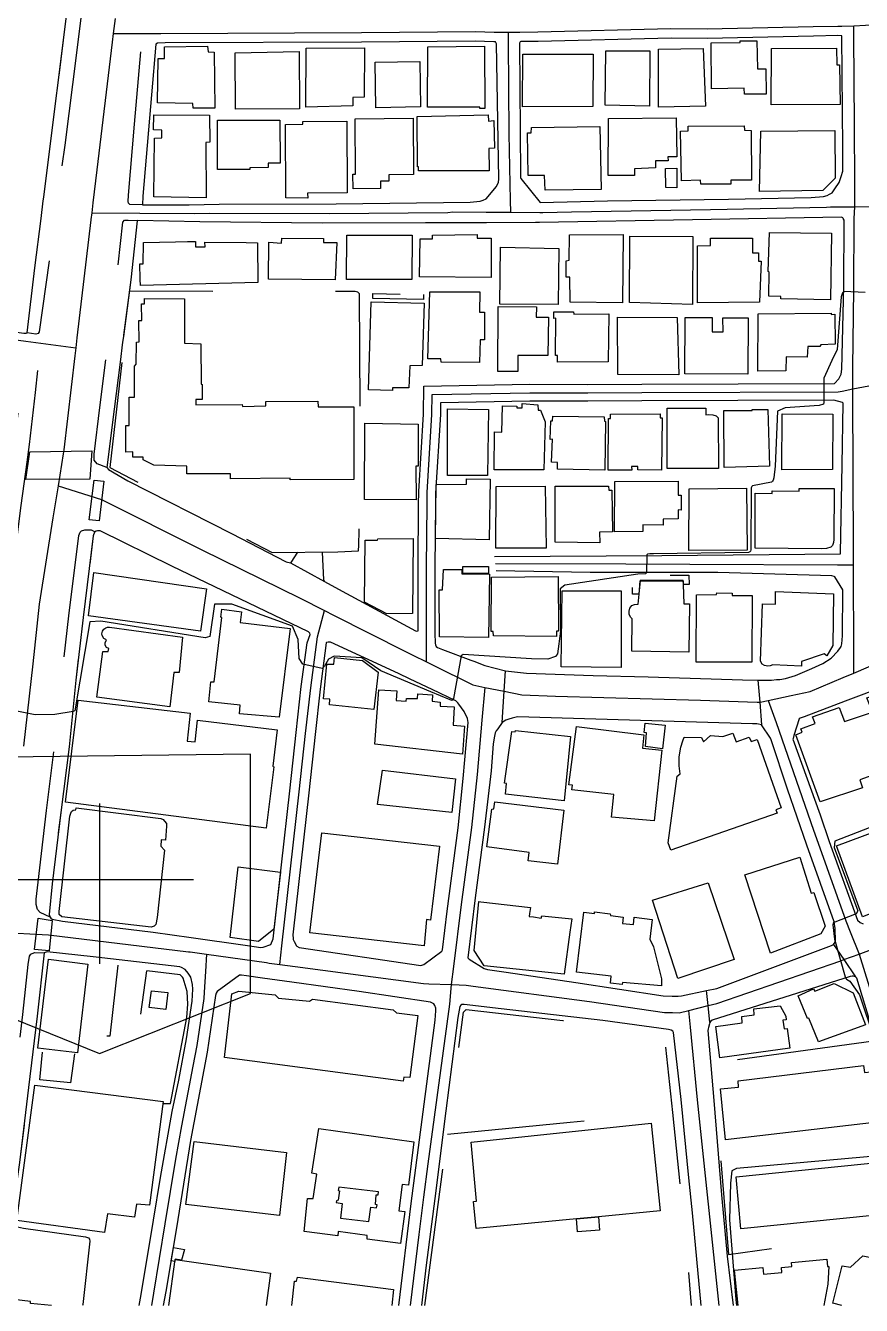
# Model space of a CAD drawing. Header units: millimetres. Extents: x 198785 to 203305, y 542885 to 545889.
# Drawn here: x 200370.9 to 200545.4, y 542885.3 to 543152.6 of the extents above; entities that cross this region are included whole.
import ezdxf

# ---------------------------------------------------------------- set-up
doc = ezdxf.new("R2010")
doc.units = ezdxf.units.MM
for name, pattern in [('FENCE_25K', [54.3, 28.7, -9.2, -16.4]), ('HIDDEN_BULD_25K', [28.8, 18.4, -10.4]), ('HIDDEN_IN_25K', [56.5, 36.5, -20])]:
    doc.linetypes.add(name, pattern=pattern)
for name, color, linetype in [('A0013114', 253, 'Continuous'), ('A0013117', 253, 'Continuous'), ('A0013118', 253, 'Continuous'), ('A0023214', 253, 'Continuous'), ('A0023217', 253, 'Continuous'), ('A0033324', 253, 'Continuous'), ('A0043325', 253, 'Continuous'), ('A0053326', 253, 'Continuous'), ('B0014111', 253, 'Continuous'), ('B0014112', 253, 'Continuous'), ('B0014113', 253, 'Continuous'), ('B0014115', 253, 'Continuous'), ('B0014116', 253, 'Continuous'), ('B0014118', 253, 'Continuous'), ('B0014611', 253, 'Continuous'), ('B0024120', 253, 'Continuous'), ('F0017111', 253, 'Continuous'), ('F0047224', 253, 'Continuous')]:
    doc.layers.add(name, color=color, linetype=linetype)

# ---------------------------------------------------------------- blocks, each defined once
blk = doc.blocks.new('B0014611')
at = {"layer": 'B0014611'}
blk.add_lwpolyline([(-30.95, -23.84), (0, -36.34), (31.55, -23.84), (31.55, 26.16), (-30.95, 25.41)], close=True, dxfattribs=at)
for points in [[(0, 15.91), (0, -17.6)], [(-20.65, 0), (19.64, 0)]]:
    blk.add_lwpolyline(points, dxfattribs=at)

msp = doc.modelspace()

# ---------------------------------------------------------------- linework, layer by layer
at = {"layer": 'A0013114'}
for points in [[(200370.98, 543088.35), (200371.23, 543088.43), (200372.8, 543102.03), (200374.09, 543112.29), (200374.55, 543116.01), (200374.65, 543116.8), (200376.09, 543128.02), (200378.8, 543149.56), (200379.5, 543155.18), (200384.39, 543187.93), (200385.24, 543193.85), (200386.84, 543204.98), (200386.81, 543205.31), (200386.71, 543205.54), (200386.11, 543205.5)], [(200398.07, 543148.74), (200395.36, 543116.96), (200395.28, 543115.2), (200395.31, 543115.2)], [(200394.2, 543111.82), (200392.88, 543099.54), (200391.3, 543087.7), (200391.14, 543086.51), (200390.61, 543082.31), (200389.35, 543072.47), (200387.87, 543060.33)], [(200385.59, 543047.04), (200385.28, 543046.84), (200385, 543046.01), (200382.89, 543028.98), (200381.36, 543015.92), (200379.94, 543002), (200378.2, 542988.28), (200376.45, 542973.35), (200375.76, 542966.95), (200375.92, 542966.55), (200376.03, 542966.42), (200376.16, 542966.16)], [(200375.16, 542959.09), (200374.72, 542958.93), (200373.26, 542945.74), (200371.5, 542930.83), (200369.62, 542915.16), (200368.49, 542907.31), (200367.77, 542902.32), (200366.43, 542890.68), (200365.58, 542885.31)]]:
    msp.add_lwpolyline(points, dxfattribs=at)
at = {"layer": 'A0013117'}
for points in [[(200540.5, 543150.52), (200535.38, 543150.4), (200513.23, 543149.93), (200505.66, 543149.98), (200477.89, 543149.3), (200474.3, 543149.27), (200474.17, 543149.22), (200474.02, 543148.93), (200474.24, 543121.35), (200474.25, 543120.82), (200474.27, 543120.68), (200478.31, 543115.66), (200492.39, 543116.02), (200517.69, 543116.35), (200534.95, 543116.71), (200537.51, 543116.95), (200538.28, 543117.13), (200538.77, 543117.37), (200539.27, 543117.69), (200539.88, 543118.5), (200540.74, 543119.85), (200541.2, 543121.08), (200541.56, 543122.21), (200541.56, 543127.05), (200541.32, 543150.44), (200541.28, 543150.5), (200540.5, 543150.52)], [(200395.31, 543115.2), (200398.51, 543115.19), (200405.04, 543115.17), (200411.3, 543115.3), (200435.76, 543115.38), (200463.7, 543115.74), (200465.82, 543115.95), (200466.45, 543116.12), (200467.06, 543116.41), (200467.83, 543117.35), (200469.17, 543118.9), (200469.62, 543119.85), (200469.7, 543120.59), (200469.23, 543148.82), (200469.02, 543149.23), (200468.67, 543149.22), (200464.77, 543149.35), (200441.04, 543149.14), (200400.02, 543148.99), (200398.43, 543148.92), (200398.07, 543148.74)], [(200387.87, 543060.33), (200388.17, 543059.93), (200392.23, 543057.52), (200413.9, 543046.56), (200425.31, 543040.58), (200426.16, 543040.39), (200433.28, 543036.51), (200436.2, 543034.92), (200452.27, 543026.18), (200452.54, 543026.16), (200452.83, 543026.23), (200452.84, 543039.45), (200452.95, 543052.7), (200452.99, 543055.16), (200453, 543055.27), (200453.98, 543071.47), (200454.01, 543077.28), (200476.17, 543077.69), (200488.25, 543077.67), (200499.55, 543077.73), (200539.79, 543077.86), (200540.73, 543078.85), (200541.16, 543079.81), (200541.31, 543080.84), (200541.74, 543098.17), (200541.78, 543111.96), (200541.62, 543112.35), (200541.54, 543112.49), (200541.26, 543112.6), (200510.14, 543112.04), (200478.22, 543111.47), (200477.36, 543111.46), (200467.1, 543111.45), (200454.38, 543111.44), (200432.82, 543111.32), (200407.28, 543111.61), (200394.34, 543111.9), (200394.2, 543111.82)], [(200341.38, 543092.57), (200360.75, 543089.79), (200370.51, 543088.35), (200370.98, 543088.35)], [(200468.81, 543041.75), (200503.72, 543041.93), (200541.02, 543042.3), (200541.05, 543042.3), (200541.05, 543042.46), (200541.38, 543060.86), (200541.63, 543073.71), (200541.59, 543073.75), (200541.49, 543073.86), (200539.66, 543074.36), (200499.56, 543074.23), (200488.26, 543074.17), (200476.2, 543074.19), (200457.5, 543073.84), (200457.48, 543071.35), (200456.49, 543054.97), (200456.49, 543054.93), (200456.45, 543052.66), (200456.34, 543039.43), (200456.33, 543025.74), (200456.37, 543023.59), (200456.44, 543023.26), (200456.61, 543022.91), (200456.86, 543022.74), (200457.91, 543022.3), (200463.83, 543020.09), (200464.49, 543019.84), (200466.78, 543018.99), (200468.94, 543018.4), (200471.07, 543017.85), (200475.44, 543017.37), (200489.38, 543016.88), (200500.91, 543016.62), (200520.58, 543015.97), (200523.8, 543015.88), (200524.95, 543015.88), (200526.19, 543015.89), (200526.66, 543015.92), (200527.69, 543016.01), (200528.38, 543016.06), (200529.56, 543016.23), (200531.63, 543016.84), (200535.04, 543018.31), (200537.38, 543019.35), (200539.12, 543020.5), (200540.49, 543021.98), (200541.02, 543022.7), (200541.16, 543022.9), (200541.3, 543023.48), (200541.45, 543025.14), (200541.5, 543034.77), (200539.83, 543037.48), (200539.73, 543037.56), (200539.26, 543037.69), (200515.4, 543038.36), (200488.76, 543038.39), (200469.15, 543038.74)], [(200376.16, 542966.16), (200376.4, 542966), (200378.57, 542965.56), (200397.49, 542963.29), (200405.43, 542962.15), (200416.7, 542960.52), (200420, 542960.04), (200420.49, 542960.14), (200422.1, 542960.68), (200422.56, 542961.89), (200426.03, 542992.79), (200427.34, 543004.96), (200428.45, 543014.54), (200429.64, 543023.71), (200430.28, 543025.46), (200430.25, 543025.68), (200429.93, 543026), (200401.4, 543039.73), (200386.44, 543047.1), (200386.15, 543047.12), (200385.91, 543047.12), (200385.59, 543047.04)], [(200434.09, 543023.84), (200433.74, 543023.76), (200433.67, 543023.72), (200432.42, 543014.05), (200431.31, 543004.52), (200430, 542992.35), (200426.75, 542963.31), (200426.68, 542962.69), (200426.74, 542961.97), (200426.77, 542961.72), (200426.94, 542961.31), (200427.46, 542960.44), (200427.5, 542960.36), (200427.99, 542960.07), (200453.44, 542956.33), (200454.04, 542956.52), (200457.79, 542959.28), (200457.9, 542959.58), (200458.91, 542967.64), (200461.23, 542985.02), (200462.23, 542995.38), (200463.26, 543007.08), (200463.16, 543007.9), (200462.47, 543009.32), (200461.37, 543010.91), (200461.16, 543011.14), (200460.7, 543011.59), (200455.75, 543013.94), (200451.17, 543016.11), (200448.72, 543017.27), (200434.51, 543023.83), (200434.09, 543023.84)], [(200550.7, 543014.79), (200542.01, 543011.51), (200533.43, 543008.26), (200532.62, 543007.98), (200532.42, 543007.82), (200531.3, 543004.35), (200531.14, 543003.72), (200531.06, 543003.54), (200536.81, 542987.74), (200538.71, 542982.21), (200544.6, 542965.77), (200545.16, 542965.26), (200545.77, 542965.03)], [(200473.61, 543008.23), (200472.46, 543007.98), (200471.78, 543007.76), (200471.15, 543007.54), (200470.39, 543007.05), (200469.49, 543005.74), (200469.11, 543005.28), (200468.94, 543004.87), (200468.78, 543004.19), (200468.54, 543002.58), (200468.08, 542996.99), (200466.69, 542985.17), (200464.77, 542970.43), (200463.23, 542957.93), (200463.47, 542957.61), (200466.66, 542955.7), (200467.32, 542955.46), (200471.24, 542954.93), (200485.79, 542952.77), (200504.04, 542949.95), (200505.89, 542949.89), (200506.81, 542949.89), (200507.14, 542949.9), (200507.83, 542949.97), (200513.05, 542951.07), (200515.21, 542951.53), (200539.17, 542960.51), (200539.58, 542960.7), (200539.75, 542960.89), (200540.02, 542961.35), (200539.94, 542964), (200539.72, 542965.42), (200534.03, 542981.45), (200529.96, 542993.16), (200526.6, 543003.44), (200526.43, 543003.8), (200524.58, 543006.59), (200523.9, 543006.71), (200523.54, 543006.77), (200522.66, 543006.77), (200473.61, 543008.23)], [(200394.6, 542885.31), (200394.98, 542887.55), (200397.55, 542903.13), (200399.04, 542912), (200401.5, 542925.81), (200402.84, 542932.33), (200404.46, 542941.01), (200405.66, 542948.84), (200405.82, 542951.38), (200405.73, 542952.33), (200405.36, 542953.86), (200404.84, 542954.71), (200404.16, 542955.49), (200403.44, 542955.87), (200403.06, 542955.99), (200385.01, 542958.12), (200375.41, 542959.14), (200375.16, 542959.09)], [(200415.67, 542954.27), (200415.53, 542954.26), (200410.85, 542950.9), (200410.7, 542950.49), (200410.52, 542950.03), (200408.76, 542938.17), (200405.34, 542919.75), (200402.35, 542901.53), (200400.15, 542888.19), (200399.61, 542885.31)], [(200448.82, 542885.31), (200451.41, 542906.58), (200456.37, 542944.88), (200456.55, 542946.82), (200456.53, 542947.13), (200456.52, 542947.42), (200456.33, 542947.95), (200456.11, 542948.3), (200455.44, 542948.63), (200440.55, 542950.88), (200426.5, 542952.82), (200420.35, 542953.67), (200416.97, 542954.13), (200415.97, 542954.27), (200415.67, 542954.27)], [(200543.48, 542954.08), (200543.07, 542954.01), (200514.23, 542944.88), (200513.98, 542944.7), (200513.79, 542944.36), (200513.69, 542944.14), (200513.47, 542943.37), (200513.39, 542943.09), (200513.36, 542942.69), (200514.59, 542928.1), (200516.17, 542908.39), (200517.4, 542895.62), (200518.62, 542885.31)], [(200557.04, 542885.31), (200561.99, 542895.83), (200562.9, 542898.03), (200563.14, 542899.31), (200563.17, 542899.84), (200563.16, 542900.32), (200563.11, 542900.52), (200563.01, 542901.09), (200562.45, 542902.26), (200556, 542918.51), (200548.26, 542941.02), (200544.42, 542953.63), (200544.16, 542953.92), (200543.79, 542954.06), (200543.48, 542954.08)], [(200462.44, 542948.15), (200461.95, 542948.12), (200461.73, 542948.02), (200461.54, 542947.75), (200461.12, 542945.43), (200458.62, 542925.96), (200458.3, 542923.22), (200456.56, 542909.23), (200454.53, 542893.68), (200453.54, 542885.31)], [(200511.92, 542885.31), (200510.13, 542904.61), (200509.36, 542911.98), (200507.78, 542928.32), (200506.2, 542942.28), (200506.01, 542942.6), (200505.68, 542942.82), (200505.16, 542942.95), (200491.44, 542944.82), (200470.19, 542947.24), (200462.44, 542948.15)]]:
    msp.add_lwpolyline(points, dxfattribs=at)
at = {"layer": 'A0013118'}
for points in [[(200427.64, 543042.6), (200426.29, 543040.46), (200426.16, 543040.39)], [(200433.28, 543036.51), (200433.12, 543036.82), (200432.9, 543042.66)]]:
    msp.add_lwpolyline(points, dxfattribs=at)
at = {"layer": 'A0023214'}
msp.add_lwpolyline([(200389.56, 543154.11), (200389.18, 543150.95), (200388.96, 543149.13), (200385.72, 543122.49), (200384.91, 543115.6), (200384.67, 543113.51), (200384.5, 543112.11), (200384.49, 543112.05), (200381.59, 543087.38), (200381.35, 543085.31), (200381.15, 543083.66), (200378.84, 543064.02), (200378.71, 543063.17), (200377.65, 543056.48), (200376.59, 543049.81), (200373.74, 543031.79), (200372.36, 543019.32), (200370.41, 543002.09)], dxfattribs=at)
at = {"layer": 'A0023217'}
for points in [[(200543.81, 543152.59), (200546.25, 543152.68), (200548.71, 543152.77), (200553.62, 543152.76), (200574.74, 543152.78), (200596.46, 543153.12), (200629.38, 543153.38), (200653.19, 543153.73), (200664.32, 543153.85), (200669.56, 543153.91)], [(200389.18, 543150.95), (200399.12, 543150.99), (200441.02, 543151.14), (200464.79, 543151.35), (200468.69, 543151.22), (200468.87, 543151.23), (200471.61, 543151.25)], [(200471.61, 543151.25), (200474.07, 543151.27), (200477.85, 543151.3), (200505.64, 543151.98), (200513.22, 543151.93), (200535.34, 543152.4), (200540.5, 543152.52), (200541.29, 543152.5), (200541.31, 543152.5), (200543.81, 543152.59)], [(200471.61, 543151.25), (200471.63, 543149.22), (200471.78, 543129.98), (200472.07, 543116.08), (200472.13, 543113.62)], [(200544.05, 543114.78), (200544.02, 543119.62), (200543.94, 543131.87), (200543.82, 543150.5), (200543.81, 543152.59)], [(200384.67, 543113.51), (200394.74, 543113.45), (200406.16, 543113.39), (200409.29, 543113.45), (200434.29, 543113.35), (200459.04, 543113.59), (200460.1, 543113.69), (200467.08, 543113.65), (200472.13, 543113.62)], [(200472.13, 543113.62), (200478.27, 543113.59), (200478.89, 543113.59), (200484.88, 543113.74), (200513.92, 543114.19), (200538.11, 543114.66), (200538.98, 543114.74), (200541.25, 543114.76), (200543.92, 543114.78), (200544.05, 543114.78)], [(200543.64, 543076.71), (200543.63, 543079.56), (200543.62, 543081.18), (200543.82, 543097.53), (200543.91, 543112.33), (200544.05, 543114.78)], [(200544.05, 543114.78), (200548.43, 543114.81), (200602.4, 543115.23), (200621.51, 543115.5), (200643.17, 543115.56), (200658.57, 543115.66), (200664.51, 543115.7)], [(200340.93, 543090.7), (200365.18, 543087.48), (200370.91, 543086.71), (200381.35, 543085.31)], [(200454.57, 543019.71), (200454.57, 543024.45), (200454.59, 543039.44), (200454.7, 543052.68), (200454.74, 543055.04), (200454.75, 543055.12), (200455.73, 543071.41), (200455.75, 543075.56), (200476.19, 543075.94), (200488.26, 543075.92), (200499.55, 543075.98), (200540.53, 543076.12), (200541.41, 543076.29), (200543.64, 543076.71)], [(200543.64, 543076.71), (200546.97, 543077.35), (200547.97, 543077.53), (200564.69, 543077.12), (200578.12, 543077.13), (200613.02, 543077.33), (200635.69, 543077.5), (200647.85, 543077.77), (200649.12, 543077.59), (200655.08, 543076.76)], [(200543.76, 543039.97), (200543.75, 543042.14), (200543.71, 543060.31), (200543.65, 543074.46), (200543.64, 543076.71)], [(200377.65, 543056.48), (200386.72, 543053.62), (200407.65, 543043.14), (200428.2, 543033.03), (200433.31, 543030.44)], [(200468.98, 543040.25), (200496.24, 543040.16), (200509.56, 543040.14), (200540.45, 543039.99), (200543.76, 543039.97)], [(200543.81, 543017.38), (200543.8, 543023.33), (200543.76, 543037.42), (200543.76, 543039.97)], [(200543.81, 543017.38), (200549.44, 543019.78), (200549.92, 543019.94), (200558.84, 543022.92), (200581.49, 543031.42), (200583.26, 543032.13), (200586.76, 543033.52)], [(200423.97, 542956.53), (200424.41, 542960.44), (200428.02, 542992.57), (200429.32, 543004.74), (200430.43, 543014.3), (200431.81, 543024.93), (200433.31, 543030.44)], [(200433.31, 543030.44), (200435.17, 543029.5), (200450.19, 543021.88), (200451.72, 543021.12), (200454.57, 543019.71)], [(200454.57, 543019.71), (200456.23, 543018.89), (200463.96, 543015.06), (200464.27, 543014.9), (200466.76, 543014.39)], [(200525.97, 543011.68), (200530.77, 543012.68), (200534.71, 543013.5), (200541.57, 543016.43), (200543.81, 543017.38)], [(200466.76, 543014.39), (200466.15, 543007.55), (200465.15, 542996.18), (200463.96, 542985.09), (200461.84, 542969.03), (200460.24, 542956.12), (200459.76, 542952.31)], [(200466.76, 543014.39), (200470.8, 543013.57), (200474.53, 543012.8), (200481.5, 543012.55), (200511.78, 543011.7), (200521.62, 543011.37), (200523.67, 543011.32), (200524.18, 543011.32), (200524.24, 543011.32), (200525.97, 543011.68)], [(200525.97, 543011.68), (200527.58, 543007.07), (200535.42, 542984.59), (200536.37, 542981.83), (200542.16, 542965.6), (200543.08, 542963.31), (200544.93, 542958.7)], [(200296.73, 542992.11), (200295.75, 542988.78), (200292.78, 542977.23), (200291.56, 542971.79), (200291.8, 542971.59), (200292.01, 542971.56), (200297.13, 542970.75), (200299.4, 542970.36), (200306.86, 542969.21), (200318.24, 542967.84), (200325.23, 542967.07), (200346.78, 542964.67), (200354.76, 542963.9), (200365.21, 542963.29), (200375.67, 542962.69), (200404.86, 542959.16), (200405.22, 542959.12), (200408.62, 542958.64)], [(200544.93, 542958.7), (200548.8, 542960.14), (200573.08, 542969.17), (200598.71, 542978.41), (200600.56, 542979.06), (200605.15, 542980.69)], [(200408.62, 542958.64), (200408.42, 542955.03), (200408.17, 542950.71), (200408.09, 542949.43), (200406.61, 542939.59), (200405.8, 542935.25), (200403.42, 542922.78), (200402.19, 542915.87), (200399.95, 542902.33), (200397.57, 542887.87), (200397.14, 542885.31)], [(200408.62, 542958.64), (200416.15, 542957.6), (200421.16, 542956.9), (200421.74, 542956.82), (200423.97, 542956.53)], [(200509.35, 542946.92), (200513.4, 542947.93), (200515.23, 542948.38), (200541.08, 542957.28), (200541.73, 542957.52), (200544.93, 542958.7)], [(200544.93, 542958.7), (200546.12, 542954.84), (200549.27, 542944.71), (200560.16, 542914.73), (200564.71, 542903.82), (200566.78, 542898.74), (200567.28, 542897.5)], [(200423.97, 542956.53), (200427.17, 542956.1), (200453.99, 542952.55), (200455.05, 542952.5), (200459.76, 542952.31)], [(200459.76, 542952.31), (200459.37, 542948.2), (200454.86, 542914.9), (200453.99, 542907.9), (200452.97, 542900.13), (200451.18, 542885.31)], [(200459.76, 542952.31), (200459.92, 542952.3), (200462.87, 542952.18), (200464.35, 542951.98), (200488.62, 542948.79), (200504.29, 542946.49), (200505.95, 542946.46), (200507.38, 542946.43), (200509.35, 542946.92)], [(200515.68, 542885.31), (200511.18, 542928.21), (200509.69, 542943.43), (200509.35, 542946.92)]]:
    msp.add_lwpolyline(points, dxfattribs=at)
at = {"layer": 'A0033324', "linetype": 'HIDDEN_IN_25K', "flags": 128}
for points in [[(200373.52, 543088.28), (200372.99, 543088.18), (200371.23, 543088.43), (200372.8, 543102.03), (200374.09, 543112.29), (200374.55, 543116.01), (200374.65, 543116.8), (200376.09, 543128.02), (200378.8, 543149.56), (200379.5, 543155.18), (200384.39, 543187.93), (200385.24, 543193.85), (200386.84, 543204.98), (200386.81, 543205.31), (200386.72, 543205.53), (200389.71, 543204.97), (200389.82, 543204.63), (200387.36, 543187.5), (200382.47, 543154.77), (200381.48, 543146.89), (200379.06, 543127.64), (200373.73, 543088.63), (200373.52, 543088.28)], [(200395.36, 543116.96), (200395.28, 543115.2), (200392.64, 543115.26), (200392.37, 543115.49), (200392.31, 543115.88), (200392.36, 543117.16), (200393.63, 543132.05), (200395.01, 543148.24), (200395.18, 543148.61), (200395.44, 543148.82), (200396.69, 543148.78), (200398.07, 543148.74), (200395.36, 543116.96)], [(200389.35, 543072.47), (200387.87, 543060.33), (200385.81, 543061.11), (200385.22, 543061.82), (200385.18, 543063.08), (200386.37, 543072.84), (200388.06, 543086.04), (200388.32, 543088.09), (200389.9, 543099.9), (200391.16, 543111.58), (200391.56, 543111.95), (200392.02, 543111.99), (200392.27, 543111.98), (200394.34, 543111.9), (200394.2, 543111.82), (200392.88, 543099.54), (200391.3, 543087.7), (200391.14, 543086.51), (200390.61, 543082.31), (200389.35, 543072.47)], [(200366.94, 543038.09), (200364.96, 543037.51), (200365.9, 543045.01), (200366.92, 543052.8), (200368.63, 543065.52), (200368.72, 543066.28), (200369.88, 543076.31), (200370.8, 543084.74), (200372.91, 543084.65), (200373.52, 543084.63), (200373.69, 543084.42), (200373.75, 543084.1), (200372.86, 543075.97), (200371.61, 543065.15), (200371.1, 543061.4), (200369.89, 543052.41), (200368.87, 543044.63), (200368.2, 543039.25), (200367.74, 543038.55), (200366.94, 543038.09)], [(200375.92, 542966.55), (200376.03, 542966.42), (200373.9, 542967.38), (200373.36, 542968.01), (200373.05, 542969.02), (200373.08, 542970.13), (200373.47, 542973.68), (200375.22, 542988.64), (200376.96, 543002.34), (200377.49, 543007.59), (200378.38, 543016.24), (200379.91, 543029.34), (200381.99, 543046.12), (200382.26, 543046.81), (200382.54, 543047.12), (200383.26, 543047.32), (200384.06, 543047.29), (200384.58, 543047.27), (200385.37, 543046.9), (200385.28, 543046.84), (200385, 543046.01), (200382.89, 543028.98), (200381.36, 543015.92), (200379.94, 543002), (200378.2, 542988.28), (200376.45, 542973.35), (200375.76, 542966.95), (200375.92, 542966.55)], [(200362.55, 542885.31), (200363.46, 542891.09), (200364.25, 542898), (200364.79, 542902.71), (200366.65, 542915.55), (200368.52, 542931.18), (200370.28, 542946.08), (200371.44, 542956.52), (200371.66, 542958.28), (200371.99, 542958.69), (200372.73, 542958.99), (200374.72, 542958.93), (200373.26, 542945.74), (200371.5, 542930.83), (200369.62, 542915.16), (200368.49, 542907.31), (200367.77, 542902.32), (200366.43, 542890.68), (200365.58, 542885.31)]]:
    msp.add_lwpolyline(points, dxfattribs=at)
at = {"layer": 'A0043325'}
for points in [[(200384.26, 543057.9), (200370.9, 543057.81), (200371.78, 543063.62), (200384.73, 543063.8), (200384.26, 543057.9)], [(200387.22, 543057.43), (200386.27, 543049.17), (200384.14, 543049.37), (200385.17, 543057.7), (200387.22, 543057.43)], [(200376.45, 542965.68), (200375.77, 542959.38), (200372.74, 542959.65), (200373.53, 542966.21), (200376.45, 542965.68)]]:
    msp.add_lwpolyline(points, dxfattribs=at)
at = {"layer": 'A0053326'}
for points in [[(200524.18, 543011.32), (200524.58, 543006.59), (200523.9, 543006.71), (200523.54, 543006.77), (200522.66, 543006.77), (200473.61, 543008.23), (200472.46, 543007.98), (200471.78, 543007.76), (200471.15, 543007.54), (200470.39, 543007.05), (200470.8, 543013.57), (200471.07, 543017.85), (200475.44, 543017.37), (200489.38, 543016.88), (200500.91, 543016.62), (200520.58, 543015.97), (200523.8, 543015.88), (200524.18, 543011.32)], [(200541.73, 542957.52), (200544.16, 542953.92), (200543.79, 542954.06), (200543.48, 542954.08), (200543.07, 542954.01), (200514.23, 542944.88), (200513.98, 542944.7), (200513.79, 542944.36), (200513.4, 542947.93), (200513.05, 542951.07), (200515.21, 542951.53), (200539.17, 542960.51), (200539.58, 542960.7), (200541.73, 542957.52)]]:
    msp.add_lwpolyline(points, dxfattribs=at)
at = {"layer": 'B0014111'}
for points in [[(200410.27, 543147.07), (200410.36, 543135.36), (200405.86, 543135.35), (200405.83, 543136.36), (200398.4, 543136.49), (200398.56, 543145.74), (200399.86, 543145.77), (200399.9, 543148.2), (200408.89, 543148.32), (200408.97, 543147.13), (200410.27, 543147.07)], [(200408.48, 543128.22), (200408.56, 543116.66), (200397.65, 543116.86), (200397.79, 543129.12), (200399.29, 543129.14), (200399.35, 543130.8), (200397.55, 543130.87), (200397.63, 543133.94), (200409.28, 543133.93), (200409.32, 543128.23), (200408.48, 543128.22)], [(200451.82, 543045.46), (200451.66, 543029.82), (200446.31, 543029.76), (200441.64, 543032.2), (200441.78, 543045.14), (200444.38, 543045.12), (200444.42, 543045.43), (200451.82, 543045.46)], [(200408.66, 543034.99), (200407.42, 543026.12), (200383.98, 543029.31), (200385.12, 543038.38), (200408.66, 543034.99)], [(200426.1, 543026.72), (200423.8, 543008.19), (200415.53, 543008.85), (200415.67, 543010.66), (200409.12, 543011.35), (200409.57, 543015.55), (200410.28, 543015.55), (200411.88, 543028.98), (200411.64, 543029.05), (200411.83, 543030.72), (200415.98, 543030.2), (200415.71, 543027.94), (200426.1, 543026.72)], [(200403.62, 543024.85), (200402.92, 543017.52), (200401.83, 543017.51), (200401.02, 543010.32), (200385.77, 543012.32), (200386.97, 543021.9), (200388.13, 543021.88), (200388.24, 543022.51), (200387.74, 543022.74), (200387.52, 543023.18), (200387.51, 543023.69), (200387.67, 543024.16), (200387.76, 543024.33), (200387.18, 543024.59), (200386.86, 543025.19), (200386.8, 543025.57), (200386.94, 543026.13), (200387.23, 543026.58), (200387.6, 543026.84), (200387.95, 543026.97), (200388.41, 543026.97), (200403.62, 543024.85)], [(200404.6, 543003.15), (200406.28, 543003.04), (200406.79, 543007.55), (200423.39, 543005.5), (200422.49, 542997.95), (200422.73, 542997.79), (200421.08, 542984.96), (200379.22, 542990.4), (200381.88, 543011.72), (200405.24, 543009.01), (200404.6, 543003.15)], [(200503.74, 543001.29), (200502.15, 542986.54), (200493.23, 542987.29), (200493.69, 542992.01), (200484.94, 542992.99), (200485.06, 542993.93), (200484.29, 542994.01), (200485.91, 543006.23), (200499.95, 543004.5), (200499.7, 543001.7), (200503.74, 543001.29)], [(200473.2, 543005.4), (200484.66, 543004.1), (200483.33, 542990.71), (200471.07, 542992.06), (200471.31, 542994.34), (200470.87, 542994.4), (200472.4, 543005.14), (200473.14, 543005.13), (200473.2, 543005.4)], [(200400.28, 542985.43), (200400.07, 542982.48), (200399.21, 542982.53), (200399.08, 542981.2), (200399.9, 542980.39), (200398.33, 542966.31), (200398.09, 542964.87), (200397.73, 542964.52), (200397.08, 542964.33), (200378.45, 542966.47), (200377.9, 542966.95), (200377.85, 542967.6), (200380.14, 542987.47), (200380.32, 542988.09), (200380.49, 542988.43), (200380.83, 542988.73), (200381.35, 542988.83), (200381.4, 542989.2), (200399.13, 542987), (200399.61, 542986.77), (200399.91, 542986.42), (200400.29, 542985.95), (200400.28, 542985.43)], [(200422.68, 542963.86), (200419.54, 542961.3), (200413.57, 542962.14), (200415.25, 542976.93), (200424.11, 542975.78), (200422.68, 542963.86)], [(200383.84, 542956.6), (200381.74, 542938.03), (200373.43, 542939), (200375.65, 542957.65), (200383.84, 542956.6)], [(200399.62, 542927.86), (200396.77, 542906.24), (200394, 542906.46), (200393.61, 542903.74), (200387.96, 542904.42), (200387.37, 542900.55), (200369.05, 542903.04), (200372.79, 542931.32), (200399.62, 542927.86)], [(200376.27, 542885.31), (200371.93, 542885.71), (200371.9, 542886.1), (200367.88, 542886.59), (200367.16, 542886.73), (200366.81, 542886.93), (200366.67, 542887.37), (200368.23, 542900.68), (200368.46, 542901.31), (200368.72, 542901.53), (200369.21, 542901.72), (200370.45, 542901.44), (200383.4, 542899.6), (200384.01, 542899.45), (200384.23, 542899.11), (200384.3, 542898.75), (200382.8, 542885.52), (200382.74, 542885.31)]]:
    msp.add_lwpolyline(points, dxfattribs=at)
at = {"layer": 'B0014112'}
for points in [[(200525.48, 543143.56), (200525.51, 543138.28), (200520.99, 543138.26), (200520.95, 543139.57), (200514.13, 543139.42), (200514.06, 543149.02), (200520.11, 543149.08), (200520.12, 543149.41), (200523.6, 543149.45), (200523.73, 543143.57), (200525.48, 543143.56)], [(200501.26, 543147.32), (200501.13, 543135.78), (200491.92, 543135.98), (200492.02, 543147.33), (200501.26, 543147.32)], [(200423.95, 543132.86), (200424.03, 543123.9), (200421.5, 543123.9), (200421.51, 543122.97), (200417.72, 543122.91), (200417.71, 543122.56), (200410.96, 543122.57), (200410.92, 543132.85), (200423.95, 543132.86)], [(200446.73, 543121.44), (200446.73, 543120.15), (200444.99, 543120.14), (200444.98, 543118.58), (200439.28, 543118.5), (200439.19, 543121.6), (200439.77, 543121.61), (200439.67, 543133.12), (200451.83, 543133.31), (200451.91, 543121.51), (200446.73, 543121.44)], [(200467.49, 543133.99), (200467.51, 543132.68), (200468.66, 543132.76), (200468.76, 543127.01), (200467.63, 543126.97), (200467.71, 543122.29), (200452.91, 543122.29), (200452.92, 543123.08), (200452.69, 543123.08), (200452.65, 543133.61), (200467.49, 543133.99)], [(200505.02, 543125.19), (200505.05, 543124.36), (200502.4, 543124.36), (200502.42, 543122.87), (200498.03, 543122.69), (200498.04, 543121.29), (200492.56, 543121.3), (200492.59, 543133.23), (200506.71, 543133.37), (200506.84, 543125.2), (200505.02, 543125.19)], [(200435.85, 543107.32), (200435.55, 543099.48), (200421.59, 543099.68), (200421.7, 543107.37), (200424.31, 543107.19), (200424.39, 543108.22), (200433.06, 543108.11), (200433.1, 543107.31), (200435.85, 543107.32)], [(200524.11, 543094.83), (200511.18, 543094.74), (200511.19, 543106.6), (200513.87, 543106.66), (200513.87, 543108.24), (200522.65, 543108.23), (200522.7, 543105.16), (200523.9, 543105.13), (200523.92, 543103.39), (200524.45, 543103.39), (200524.11, 543094.83)], [(200480.04, 543091.73), (200479.92, 543083.7), (200473.66, 543083.7), (200473.63, 543080.33), (200469.47, 543080.34), (200469.58, 543093.96), (200477.59, 543093.9), (200477.48, 543091.74), (200480.04, 543091.73)], [(200485.31, 543092.81), (200485.33, 543092.36), (200492.66, 543092.41), (200492.56, 543082.38), (200481.96, 543082.34), (200481.97, 543083.74), (200481.54, 543083.74), (200481.58, 543091.51), (200481.19, 543091.46), (200481.21, 543092.82), (200485.31, 543092.81)], [(200539.08, 543092.58), (200539.07, 543092.3), (200539.88, 543092.32), (200539.9, 543086.07), (200536.94, 543085.9), (200536.74, 543085.57), (200534.19, 543085.56), (200534.09, 543083.36), (200529.7, 543083.43), (200529.63, 543080.49), (200523.8, 543080.46), (200523.87, 543092.42), (200539.08, 543092.58)], [(200525.89, 543072.43), (200526.24, 543060.57), (200516.75, 543060.31), (200516.69, 543072.21), (200522.57, 543072.22), (200522.57, 543072.44), (200525.89, 543072.43)], [(200467.89, 543057.91), (200467.69, 543045.18), (200456.46, 543045.47), (200456.62, 543056.74), (200462.91, 543056.8), (200462.94, 543057.93), (200467.89, 543057.91)], [(200507.75, 543054.53), (200507.76, 543051.43), (200507.16, 543051.45), (200507.17, 543049.59), (200504, 543049.52), (200504.01, 543048.3), (200499.77, 543048.31), (200499.78, 543046.94), (200493.84, 543046.9), (200493.93, 543057.42), (200507.12, 543057.47), (200507.16, 543054.53), (200507.75, 543054.53)], [(200493.32, 543055.57), (200493.42, 543046.85), (200490.75, 543046.83), (200490.76, 543044.58), (200481.45, 543044.69), (200481.48, 543056.38), (200492.62, 543056.44), (200492.64, 543055.57), (200493.32, 543055.57)], [(200467.72, 543038.01), (200467.54, 543024.8), (200457.28, 543024.92), (200457.25, 543034.79), (200457.91, 543034.79), (200458.13, 543039.02), (200462, 543039.03), (200461.99, 543038.08), (200467.72, 543038.01)], [(200482.08, 543037.54), (200482.14, 543026.12), (200481.75, 543026.14), (200481.76, 543025), (200468.58, 543025.14), (200468.54, 543026.03), (200468.1, 543026.05), (200468.16, 543037.41), (200482.08, 543037.54)], [(200509.49, 543031.82), (200509.4, 543021.72), (200497.48, 543021.92), (200497.56, 543028.68), (200497.17, 543029.04), (200496.93, 543029.67), (200496.92, 543030.33), (200497.08, 543030.95), (200497.47, 543031.46), (200498.05, 543031.7), (200498.69, 543031.78), (200498.78, 543031.78), (200498.97, 543033.89), (200499.23, 543036.65), (200508.2, 543036.66), (200508.21, 543035.91), (200508.3, 543031.82), (200509.49, 543031.82)], [(200483.3, 542988.71), (200481.97, 542977.43), (200475.84, 542978.16), (200476.01, 542979.92), (200467.16, 542981.05), (200468.26, 542988.97), (200468.64, 542988.99), (200468.85, 542990.45), (200483.3, 542988.71)], [(200518.84, 542957.52), (200507.1, 542953.61), (200501.79, 542969.93), (200513.41, 542973.58), (200518.84, 542957.52)]]:
    msp.add_lwpolyline(points, dxfattribs=at)
at = {"layer": 'B0014113'}
for points in [[(200439.19, 543135.82), (200429.37, 543135.55), (200429.43, 543147.9), (200441.64, 543147.94), (200441.58, 543137.64), (200439.21, 543137.56), (200439.19, 543135.82)], [(200466.69, 543148.3), (200466.8, 543135.31), (200465.7, 543135.31), (200465.7, 543135.57), (200454.8, 543135.6), (200454.88, 543148.17), (200466.69, 543148.3)], [(200540.23, 543147.87), (200540.31, 543144.39), (200540.83, 543144.42), (200540.98, 543136.14), (200526.54, 543136.08), (200526.64, 543147.8), (200540.23, 543147.87)], [(200427.97, 543147.17), (200428.04, 543135.22), (200414.73, 543135.16), (200414.61, 543146.95), (200427.97, 543147.17)], [(200489.36, 543146.64), (200489.34, 543135.72), (200474.67, 543135.65), (200474.73, 543146.66), (200489.36, 543146.64)], [(200512.85, 543135.78), (200503.05, 543135.59), (200503.05, 543147.68), (200512.39, 543147.8), (200512.85, 543135.78)], [(200453.36, 543135.62), (200444.03, 543135.41), (200443.84, 543144.98), (200453.21, 543145.13), (200453.36, 543135.62)], [(200429.77, 543117.59), (200429.79, 543116.6), (200425.22, 543116.67), (200425.14, 543131.93), (200428.75, 543132), (200428.75, 543132.56), (200437.94, 543132.62), (200437.99, 543117.66), (200437.99, 543117.65), (200429.77, 543117.59)], [(200490.79, 543131.53), (200491.09, 543118.39), (200479.36, 543118.22), (200479.25, 543121.3), (200475.83, 543121.32), (200475.67, 543130.19), (200476.48, 543130.19), (200476.52, 543131.3), (200490.79, 543131.53)], [(200522.36, 543130.69), (200522.49, 543120.34), (200518.15, 543120.3), (200518.13, 543119.51), (200511.88, 543119.5), (200511.83, 543120.3), (200507.85, 543120.22), (200507.65, 543130.59), (200509.23, 543130.63), (200509.26, 543131.58), (200520.96, 543131.65), (200520.97, 543130.76), (200522.36, 543130.69)], [(200537.34, 543118.16), (200524.13, 543117.93), (200524.39, 543130.56), (200539.86, 543130.7), (200539.92, 543120.76), (200537.34, 543118.16)], [(200451.59, 543108.84), (200451.56, 543099.57), (200437.85, 543099.61), (200437.92, 543108.83), (200451.59, 543108.84)], [(200468.08, 543108.2), (200468.11, 543100.03), (200453.11, 543100.16), (200453.3, 543108.04), (200455.85, 543108.04), (200455.85, 543108.86), (200465.17, 543108.97), (200465.2, 543108.22), (200468.08, 543108.2)], [(200495.67, 543108.98), (200495.54, 543094.69), (200484.58, 543094.83), (200484.51, 543100.08), (200483.73, 543100.1), (200483.76, 543103.51), (200484.41, 543103.61), (200484.48, 543108.94), (200495.67, 543108.98)], [(200510.24, 543108.58), (200510.17, 543094.37), (200496.95, 543094.78), (200497.07, 543108.66), (200510.24, 543108.58)], [(200539.16, 543109.28), (200538.97, 543095.35), (200528.58, 543095.52), (200528.56, 543096), (200526.09, 543096.08), (200526.18, 543101.14), (200525.96, 543101.22), (200526.21, 543109.4), (200539.16, 543109.28)], [(200406.32, 543106.39), (200408.37, 543106.38), (200408.31, 543107.39), (200416.95, 543107.29), (200419.32, 543107.26), (200419.36, 543098.93), (200394.86, 543098.32), (200394.83, 543099.68), (200394.76, 543102.83), (200395.44, 543102.88), (200395.51, 543107.33), (200402.2, 543107.46), (200404.67, 543107.5), (200406.36, 543107.54), (200406.32, 543106.39)], [(200482.23, 543106.07), (200482.06, 543094.39), (200469.93, 543094.4), (200470.07, 543106.36), (200482.23, 543106.07)], [(200451.14, 543081.54), (200450.9, 543076.95), (200447.52, 543076.98), (200447.52, 543076.37), (200442.49, 543076.51), (200443.04, 543094.91), (200454.08, 543094.65), (200453.67, 543081.64), (200451.14, 543081.54)], [(200465.83, 543086.95), (200465.63, 543082.27), (200457.62, 543082.33), (200457.6, 543083.02), (200454.85, 543083), (200455.27, 543097.03), (200465.74, 543097.01), (200465.69, 543092.75), (200466.73, 543092.74), (200466.67, 543086.96), (200465.83, 543086.95)], [(200506.95, 543091.66), (200507.25, 543079.7), (200494.54, 543079.72), (200494.49, 543091.69), (200506.95, 543091.66)], [(200514.25, 543091.67), (200514.27, 543088.66), (200516.52, 543088.68), (200516.45, 543091.6), (200521.77, 543091.57), (200521.7, 543079.82), (200508.51, 543079.9), (200508.6, 543091.62), (200514.25, 543091.67)], [(200477.87, 543073.4), (200477.88, 543072.31), (200478.42, 543072.31), (200479.35, 543069.85), (200479.09, 543059.85), (200468.69, 543059.82), (200468.8, 543067.79), (200470.35, 543067.71), (200470.48, 543073.16), (200473.42, 543073.15), (200473.43, 543072.75), (200474.57, 543072.75), (200474.58, 543073.65), (200477.87, 543073.4)], [(200467.51, 543072.45), (200467.35, 543058.63), (200458.99, 543058.63), (200458.98, 543072.54), (200467.51, 543072.45)], [(200491.95, 543069.95), (200491.83, 543059.74), (200481.95, 543059.97), (200481.97, 543061.39), (200480.7, 543061.4), (200480.92, 543066.2), (200480.43, 543066.19), (200480.52, 543070.09), (200480.89, 543070.09), (200480.96, 543071.04), (200491.71, 543070.93), (200491.77, 543069.96), (200491.95, 543069.95)], [(200503.42, 543071.5), (200503.42, 543070.67), (200503.82, 543070.67), (200503.68, 543059.74), (200498.71, 543059.81), (200498.7, 543060.49), (200497.41, 543060.52), (200497.46, 543059.76), (200492.51, 543059.77), (200492.62, 543070.53), (200492.99, 543070.54), (200492.99, 543071.48), (200503.42, 543071.5)], [(200512.95, 543072.74), (200512.95, 543071.32), (200513.57, 543071.39), (200514.37, 543071.33), (200515.08, 543071.08), (200515.53, 543070.72), (200515.54, 543060.12), (200504.82, 543060.08), (200504.88, 543072.68), (200512.95, 543072.74)], [(200539.38, 543059.91), (200528.78, 543059.81), (200528.85, 543071.49), (200539.46, 543071.47), (200539.38, 543059.91)], [(200452.36, 543060.61), (200452.4, 543053.54), (200441.63, 543053.6), (200441.68, 543069.56), (200452.83, 543069.39), (200452.86, 543060.62), (200452.36, 543060.61)], [(200479.38, 543056.41), (200479.55, 543043.46), (200469.09, 543043.45), (200469.17, 543056.36), (200479.38, 543056.41)], [(200521.4, 543055.97), (200521.56, 543043.04), (200509.39, 543042.99), (200509.43, 543055.85), (200521.4, 543055.97)], [(200539.72, 543055.92), (200539.68, 543045.29), (200539.58, 543044.63), (200539.38, 543044.02), (200539.02, 543043.69), (200538.11, 543043.4), (200537.01, 543043.34), (200523.25, 543043.48), (200523.24, 543054.92), (200526.79, 543054.88), (200526.79, 543055.47), (200532.38, 543055.37), (200532.4, 543055.94), (200539.72, 543055.92)], [(200495.21, 543034.53), (200495.26, 543018.51), (200482.72, 543018.68), (200482.95, 543034.54), (200495.21, 543034.53)], [(200522.62, 543033.57), (200522.53, 543019.65), (200510.89, 543019.64), (200510.97, 543033.72), (200515.18, 543033.81), (200515.21, 543034.12), (200518.43, 543034.1), (200518.44, 543033.58), (200522.62, 543033.57)], [(200539.59, 543033.96), (200539.45, 543023.15), (200538.19, 543020.97), (200537.61, 543021.38), (200532.87, 543019.78), (200532.88, 543018.85), (200526.88, 543019.11), (200526.39, 543018.87), (200525.84, 543018.81), (200525.16, 543018.94), (200524.66, 543019.25), (200524.31, 543019.87), (200524.76, 543031.87), (200527.47, 543031.8), (200527.49, 543034.41), (200539.59, 543033.96)], [(200441.23, 543020.02), (200444.47, 543017.54), (200443.62, 543009.78), (200434.32, 543010.72), (200434.37, 543011.91), (200433.09, 543011.97), (200433.75, 543019.27), (200435.21, 543019.26), (200435.37, 543020.61), (200441.23, 543020.02)], [(200448.29, 543011.65), (200450.37, 543011.52), (200450.43, 543012.1), (200452.72, 543012.04), (200452.77, 543013.06), (200455.84, 543012.8), (200455.75, 543011.53), (200457.47, 543011.32), (200457.46, 543010.43), (200460.4, 543010.32), (200460.16, 543006.51), (200462.55, 543006.31), (200462.08, 543000.42), (200443.82, 543002.52), (200444.65, 543013.91), (200448.42, 543013.68), (200448.29, 543011.65)], [(200551.64, 543014.04), (200552.16, 543012.57), (200555.12, 543013.65), (200555.43, 543012.79), (200556.55, 543013.28), (200561.57, 542999.15), (200552.96, 542996.26), (200552.38, 542997.72), (200545.05, 542995.1), (200545.64, 542993.4), (200536.79, 542990.5), (200531.69, 543004.5), (200533.02, 543005.06), (200532.79, 543005.72), (200535.72, 543006.85), (200535.21, 543008.21), (200540.75, 543010.21), (200541.9, 543007.24), (200547.7, 543009.22), (200546.56, 543012.22), (200551.64, 543014.04)], [(200518.58, 543004.82), (200519.26, 543002.99), (200521.99, 543003.99), (200522.42, 543003.08), (200523.67, 543003.52), (200528.65, 542989.26), (200527.53, 542988.8), (200527.79, 542988.11), (200505.63, 542980.39), (200505.08, 542981.92), (200506.91, 542995.82), (200507.57, 542996.36), (200507.34, 542998.01), (200507.38, 542999.89), (200507.71, 543001.93), (200508.12, 543003.19), (200508.37, 543003.98), (200512.03, 543003.95), (200512.42, 543003), (200513.91, 543004.34), (200516.45, 543004.14), (200518.58, 543004.82)], [(200460.63, 542995.29), (200459.91, 542988.25), (200444.33, 542989.94), (200445.37, 542997.13), (200460.63, 542995.29)], [(200554.2, 542969.86), (200545.66, 542966.49), (200540.22, 542981.29), (200566.61, 542991.09), (200571.33, 542978.61), (200570.96, 542978.41), (200571.41, 542977.05), (200553.9, 542970.56), (200554.2, 542969.86)], [(200457.28, 542981.21), (200455.4, 542965.77), (200454.62, 542965.89), (200454.13, 542960.39), (200430.24, 542963.09), (200432.7, 542984.04), (200457.28, 542981.21)], [(200532.58, 542978.91), (200534.95, 542971.39), (200535.49, 542971.53), (200537.87, 542964.51), (200536.96, 542962.89), (200526.45, 542958.88), (200521.04, 542975.25), (200532.58, 542978.91)], [(200476.96, 542966.43), (200478.57, 542966.22), (200478.65, 542966.7), (200484.91, 542966.05), (200484.53, 542963.29), (200483.31, 542954.46), (200466.62, 542956.23), (200464.56, 542959.43), (200465.49, 542969.67), (200465.94, 542969.62), (200476.3, 542968.41), (200476.13, 542967.19), (200476.05, 542966.55), (200476.96, 542966.43)], [(200489.7, 542967.5), (200492.92, 542967.06), (200492.99, 542966.72), (200495.63, 542966.39), (200495.5, 542965.1), (200497.79, 542964.83), (200497.93, 542966.4), (200501.69, 542965.92), (200501.24, 542961.82), (200502.01, 542960.18), (200503.67, 542953.5), (200503.64, 542952.07), (200495.52, 542952.74), (200495.48, 542952.3), (200492.98, 542952.64), (200493.14, 542954.05), (200485.9, 542954.9), (200487.45, 542967.42), (200489.64, 542967.18), (200489.7, 542967.5)], [(200423.7, 542949.48), (200430.19, 542948.84), (200430.76, 542949.24), (200447.64, 542947.05), (200448.33, 542946.42), (200452.76, 542945.86), (200451.1, 542932.88), (200449.85, 542932.97), (200449.72, 542932.16), (200412.38, 542937.1), (200413.94, 542950.39), (200415.38, 542950.94), (200422.98, 542950.15), (200423.7, 542949.48)], [(200539.72, 542952.54), (200543.69, 542950.62), (200546.28, 542943.9), (200536.43, 542940.33), (200534.41, 542945.33), (200534.14, 542945.23), (200532.23, 542949.99), (200535.42, 542951.4), (200535.67, 542950.97), (200539.72, 542952.54)], [(200529.01, 542944.85), (200529.3, 542943.09), (200529.93, 542943.13), (200530.49, 542939.04), (200515.83, 542937.03), (200515.01, 542943.59), (200520.52, 542944.32), (200520.43, 542945.66), (200523.03, 542945.99), (200522.94, 542947.26), (200528.41, 542947.86), (200529.62, 542945.74), (200529.67, 542944.96), (200529.01, 542944.85)], [(200545.85, 542935.43), (200546.07, 542933.96), (200548.69, 542934.25), (200549.89, 542923.73), (200517.05, 542919.9), (200516.01, 542930.57), (200519.76, 542930.89), (200519.66, 542932.22), (200545.85, 542935.43)], [(200450.84, 542910.41), (200449.54, 542910.55), (200448.82, 542905.09), (200450.04, 542904.93), (200449.18, 542898.21), (200442.19, 542899.12), (200442.23, 542899.93), (200436.14, 542900.72), (200436.08, 542899.85), (200429.02, 542900.71), (200429.73, 542907.66), (200430.92, 542907.6), (200431.69, 542912.75), (200430.65, 542912.91), (200432.1, 542922.22), (200451.98, 542919.46), (200450.84, 542910.41)], [(200425.34, 542917.24), (200423.9, 542904.09), (200404.31, 542906.37), (200406.04, 542919.56), (200425.34, 542917.24)], [(200555.41, 542904.86), (200520.25, 542901.33), (200519.27, 542912.18), (200554.18, 542915.73), (200555.41, 542904.86)], [(200436.17, 542907.26), (200435.79, 542907.18), (200435.7, 542906.78), (200436.96, 542906.57), (200436.66, 542903.53), (200442.58, 542902.82), (200442.98, 542905.82), (200444.14, 542905.69), (200444.28, 542906.28), (200443.91, 542906.36), (200444.1, 542908.41), (200444.5, 542908.4), (200444.56, 542909.02), (200436.25, 542909.98), (200436.15, 542909.28), (200436.42, 542909.24), (200436.17, 542907.26)], [(200400.75, 542885.31), (200402.14, 542894.89), (200421.98, 542892.05)], [(200519.68, 542885.31), (200518.9, 542892.65), (200524.84, 542893.19), (200524.94, 542891.84), (200528.82, 542892.2), (200528.73, 542893.23), (200530.86, 542893.43), (200530.82, 542894.24), (200538.22, 542894.99)], [(200538.22, 542894.99), (200538.32, 542893.44), (200538.61, 542893.44), (200538.38, 542889.73), (200537.56, 542885.31)], [(200541.3, 542885.31), (200539.46, 542885.8), (200541.38, 542893.55), (200543.15, 542893.31), (200545.7, 542895.63), (200551.87, 542894.42), (200552.38, 542895.93)], [(200421.98, 542892.05), (200421.09, 542885.31)], [(200426.44, 542885.31), (200427.05, 542890.37), (200427.45, 542890.36), (200427.64, 542891.23)], [(200427.64, 542891.23), (200447.72, 542888.61), (200447.37, 542885.31)]]:
    msp.add_lwpolyline(points, dxfattribs=at)
at = {"layer": 'B0014115'}
for points in [[(200407.71, 543077.68), (200407.73, 543074.55), (200406.39, 543074.5), (200406.41, 543073.41), (200416.13, 543073.44), (200416.14, 543073.05), (200421.04, 543073.18), (200421.06, 543074.09), (200431.93, 543074.18), (200431.98, 543072.98), (200439.4, 543072.95), (200439.43, 543057.83), (200426.15, 543057.71), (200426.15, 543058.06), (200413.66, 543057.92), (200413.63, 543058.97), (200404.52, 543059.02), (200404.51, 543060.61), (200397.66, 543060.82), (200395.45, 543061.9), (200395.44, 543062.5), (200393.3, 543062.5), (200393.29, 543063.56), (200391.83, 543063.55), (200391.83, 543069.11), (200392.52, 543069.09), (200392.5, 543075), (200393.62, 543075), (200393.63, 543081.48), (200393.97, 543081.89), (200394.02, 543086.48), (200394.59, 543086.55), (200394.55, 543091.02), (200395.13, 543091.04), (200395.1, 543094.52), (200395.71, 543094.52), (200395.72, 543095.6), (200404.04, 543095.54), (200404.04, 543086.27), (200407.47, 543086.16), (200407.51, 543077.75), (200407.71, 543077.68)], [(200485.91, 542903.37), (200464.95, 542901.35), (200464.4, 542907.04), (200465.04, 542907.11), (200463.95, 542919.43), (200501.49, 542923.38), (200503.41, 542905.07), (200490.53, 542903.82), (200485.91, 542903.37)]]:
    msp.add_lwpolyline(points, dxfattribs=at)
at = {"layer": 'B0014116', "linetype": 'HIDDEN_BULD_25K', "flags": 128}
for points in [[(200506.85, 543122.82), (200506.86, 543118.73), (200504.54, 543118.77), (200504.48, 543122.79), (200506.85, 543122.82)], [(200453.95, 543096.43), (200453.94, 543095.38), (200443.37, 543095.62), (200443.37, 543096.65), (200453.95, 543096.43)], [(200467.53, 543039.65), (200467.54, 543038.14), (200462.19, 543038.25), (200462.19, 543039.63), (200467.53, 543039.65)], [(200509.4, 543037.82), (200509.44, 543035.91), (200508.24, 543035.91), (200508.22, 543036.69), (200499.2, 543036.68), (200498.95, 543033.89), (200497.64, 543033.85), (200497.52, 543036.35), (200498.86, 543036.4), (200498.87, 543037.76), (200509.4, 543037.82)], [(200504.41, 543006.52), (200503.84, 543001.55), (200500.34, 543002.01), (200500.56, 543004.91), (200500.03, 543004.98), (200500.25, 543006.9), (200504.41, 543006.52)], [(200400.55, 542950.65), (200400.17, 542947.11), (200396.69, 542947.53), (200397.17, 542951), (200400.55, 542950.65)], [(200485.91, 542903.37), (200490.53, 542903.82), (200490.69, 542901.05), (200486.12, 542900.66), (200485.91, 542903.37)], [(200404.03, 542896.99), (200403.43, 542894.74), (200402.11, 542894.97), (200402.01, 542894.46), (200401.24, 542894.59), (200401.75, 542897.41), (200404.03, 542896.99)]]:
    msp.add_lwpolyline(points, dxfattribs=at)
at = {"layer": 'B0014118', "linetype": 'HIDDEN_BULD_25K', "flags": 128}
msp.add_lwpolyline([(200381.1, 542937.87), (200380.28, 542931.78), (200373.85, 542932.45), (200374.44, 542938.61), (200381.1, 542937.87)], dxfattribs=at)
at = {"layer": 'B0024120', "linetype": 'FENCE_25K', "flags": 128}
for points in [[(200390.98, 543082.26), (200388.45, 543060.33), (200422.33, 543042.53), (200436.04, 543042.7), (200440.39, 543042.94), (200440.39, 543043.27), (200440.46, 543043.77), (200440.78, 543068.43), (200440.62, 543096.6), (200440.26, 543096.96), (200439.72, 543097.06), (200392.55, 543097.12)], [(200390.12, 542956.35), (200388.44, 542941.53), (200387.87, 542941.55)], [(200454.27, 542885.31), (200458.97, 542921.1), (200462.31, 542946.55), (200462.84, 542947.08), (200483.06, 542944.8), (200503.52, 542942.5)], [(200547.96, 542940.51), (200515.61, 542936.09), (200514.45, 542935.94), (200517.66, 542895.93), (200559.53, 542901.78)], [(200504.48, 542939.27), (200505.94, 542925.6), (200508.19, 542904.48)], [(200458.97, 542921.1), (200484.58, 542923.55), (200505.94, 542925.6)], [(200509.3, 542892.16), (200509.85, 542885.31)]]:
    msp.add_lwpolyline(points, dxfattribs=at)
at = {"layer": 'F0017111'}
for points, elevation in [([(200546.16, 543096.83), (200541.77, 543097.08), (200541.46, 543096.8), (200541.15, 543095.96), (200540.35, 543084.97), (200539.24, 543082.68), (200537.59, 543078.96), (200537.57, 543073.88), (200537.49, 543073.57), (200536.6, 543073.28), (200529.48, 543072.75), (200527.91, 543072.07), (200527.38, 543060.61), (200527.15, 543058.16), (200527.01, 543057.66), (200526.86, 543057.43), (200526.61, 543057.28), (200522.7, 543056.49), (200522.53, 543056.34), (200522.4, 543056.09), (200522.32, 543043.1), (200522.24, 543042.85), (200522.09, 543042.7), (200521.81, 543042.59), (200502.02, 543042.3), (200501.25, 543042.26), (200500.76, 543042.18), (200500.57, 543042.04), (200500.51, 543038.31), (200500.35, 543038.13), (200498.74, 543038.06), (200483.5, 543035.75), (200482.53, 543034.95), (200482.56, 543026.14), (200481.95, 543021.4), (200481.52, 543020.81), (200479.91, 543020.29), (200476.53, 543020.35), (200462.28, 543021.24), (200461.86, 543020.99), (200460.21, 543012.07), (200459.96, 543011.66), (200459.51, 543011.78), (200455.5, 543013.48), (200445.08, 543017.86), (200441.06, 543020.54), (200435.32, 543020.94), (200434.16, 543020.28), (200433.26, 543018.82), (200432.83, 543018.35), (200428.8, 543019.24), (200427.99, 543020.41), (200427.81, 543024.37), (200426.62, 543027.19), (200413.94, 543031.8), (200410.34, 543031.8), (200409.38, 543025.01), (200408.38, 543024.73), (200386.6, 543028.24), (200384.32, 543028.06), (200381.15, 543009.47), (200380.81, 543009.37), (200376.96, 543008.75), (200372.9, 543008.63), (200362.96, 543010.57)], 40), ([(200564.79, 542991.93), (200539.85, 542982.27), (200539.7, 542980.96), (200544.67, 542967.73), (200544.33, 542967.06), (200539.51, 542965.24), (200539.45, 542964.82), (200539.82, 542961.81), (200542.05, 542953.92), (200542.31, 542953.45), (200542.98, 542953.03), (200545.02, 542950.17), (200548.08, 542941.02)], 30), ([(200552.89, 542916.89), (200519.36, 542913.92), (200518.37, 542913.38), (200518.1, 542910.87), (200517.83, 542903.17), (200519.2, 542886.53), (200519.34, 542885.31)], 30)]:
    msp.add_lwpolyline(points, dxfattribs=dict(at, elevation=elevation))
at = {"layer": 'F0047224'}
for points in [[(200394.97, 542946.12), (200396.16, 542955.16)], [(200399.57, 542927.45), (200401.12, 542927.47), (200404.51, 542945.43), (200404.73, 542948.23), (200404.59, 542950.85), (200403.76, 542953.66), (200403.62, 542953.89), (200403.15, 542954.35), (200396.16, 542955.16)]]:
    msp.add_lwpolyline(points, dxfattribs=at)

# ---------------------------------------------------------------- block references
at = {"layer": 'B0014611'}
msp.add_blockref('B0014611', (200386.31, 542974.26), dxfattribs=at)

doc.saveas('drawing.dxf')
